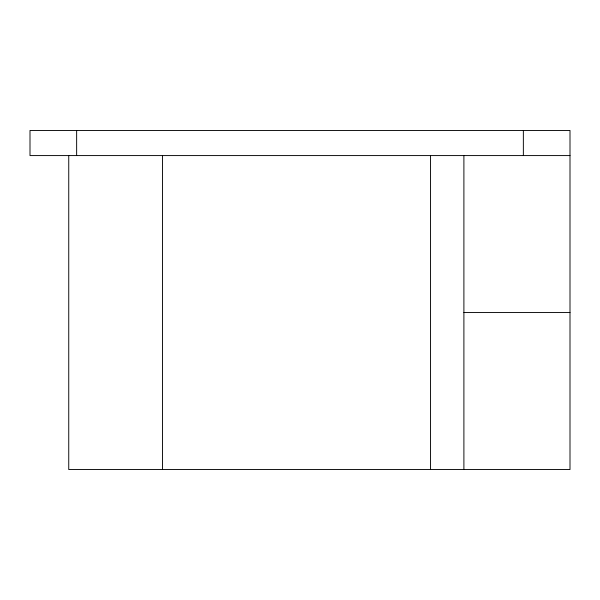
<?xml version="1.0" encoding="UTF-8"?>
<svg xmlns="http://www.w3.org/2000/svg" width="600" height="600" viewBox="0 0 600 600"><rect width="100%" height="100%" fill="white"/><g stroke="black" fill="none" stroke-linecap="round" stroke-linejoin="round"><path stroke-width="0.9" d="M570 155.58L30 155.58L30 130.462L570 130.462L570 469.537L68.745 469.537L68.745 155.58M463.897 312.555L570 312.555M523.357 130.462L523.357 155.58M463.897 155.58L463.897 469.537M430.553 155.58L430.553 469.537M162.502 155.58L162.502 469.537M76.642 130.462L76.642 155.58"/></g></svg>
